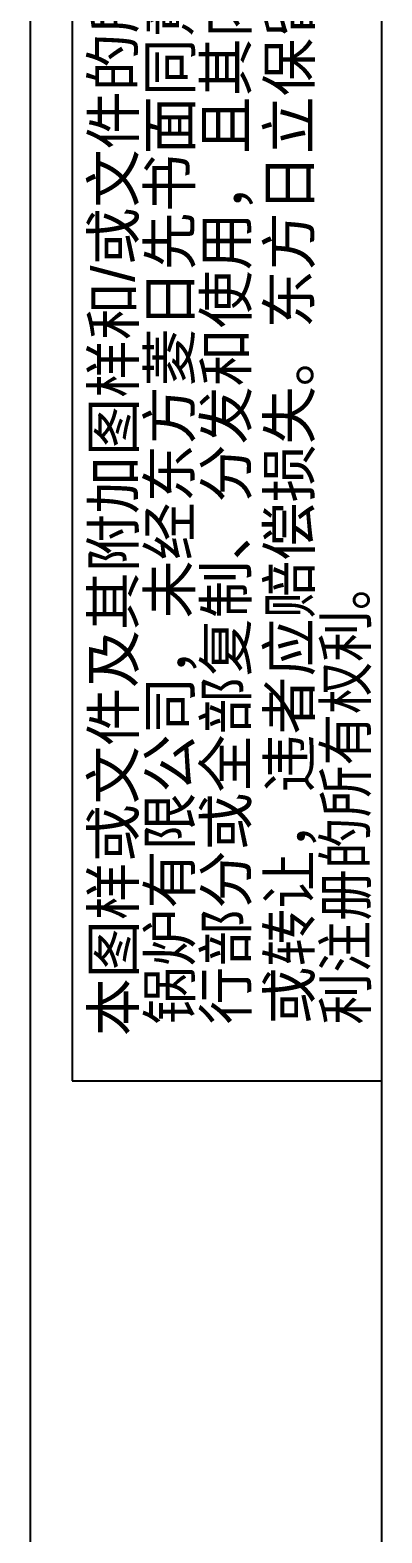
# Model space of a CAD drawing. Header units: millimetres. Extents: x 0 to 594, y 0 to 420.
# Drawn here: x 0 to 25, y 53.9 to 160.7 of the extents above; entities that cross this region are included whole.
import ezdxf

# ---------------------------------------------------------------- set-up
doc = ezdxf.new("R2010")
doc.units = ezdxf.units.MM
doc.header["$MEASUREMENT"] = 0
doc.linetypes.add('XKITLINE00', pattern=[0])
doc.styles.add('STYLE_3', font='ARIAL.TTF', dxfattribs={"height": 0.2})

# ---------------------------------------------------------------- blocks, each defined once
blk = doc.blocks.new('*D0')
at = {"color": 1, "linetype": 'XKITLINE00'}
blk.add_line((0, 420), (0, 0), dxfattribs=at)
at = {"color": 0, "linetype": 'XKITLINE00'}
for p, q in [((25, 10), (25, 410)), ((3, 326), (3, 86)), ((25, 86), (25, 326)), ((3, 86), (25, 86))]:
    blk.add_line(p, q, dxfattribs=at)
at = {"color": 1, "style": 'STYLE_3'}
for s, width, p in [('锅炉有限公司，未经东方菱日先书面同意，不得以任何方式进', 1.008, (11.41, 90)), ('行部分或全部复制、分发和使用，且其内容不得向第三方披露', 1.008, (15.41, 90)), ('或转让，违者应赔偿损失。东方日立保留设计、实用新型或专', 1.008, (19.91, 90)), (' 本图样或文件及其附加图样和/或文件的所有权属于东方菱日', 1.008, (7.41, 88)), ('利注册的所有权利。', 0.9, (23.91, 90))]:
    blk.add_text(s, height=3, rotation=90, dxfattribs=dict(at, width=width)).set_placement(p)

msp = doc.modelspace()

# ---------------------------------------------------------------- block references
msp.add_blockref('*D0', (0, 0))

doc.saveas('drawing.dxf')
